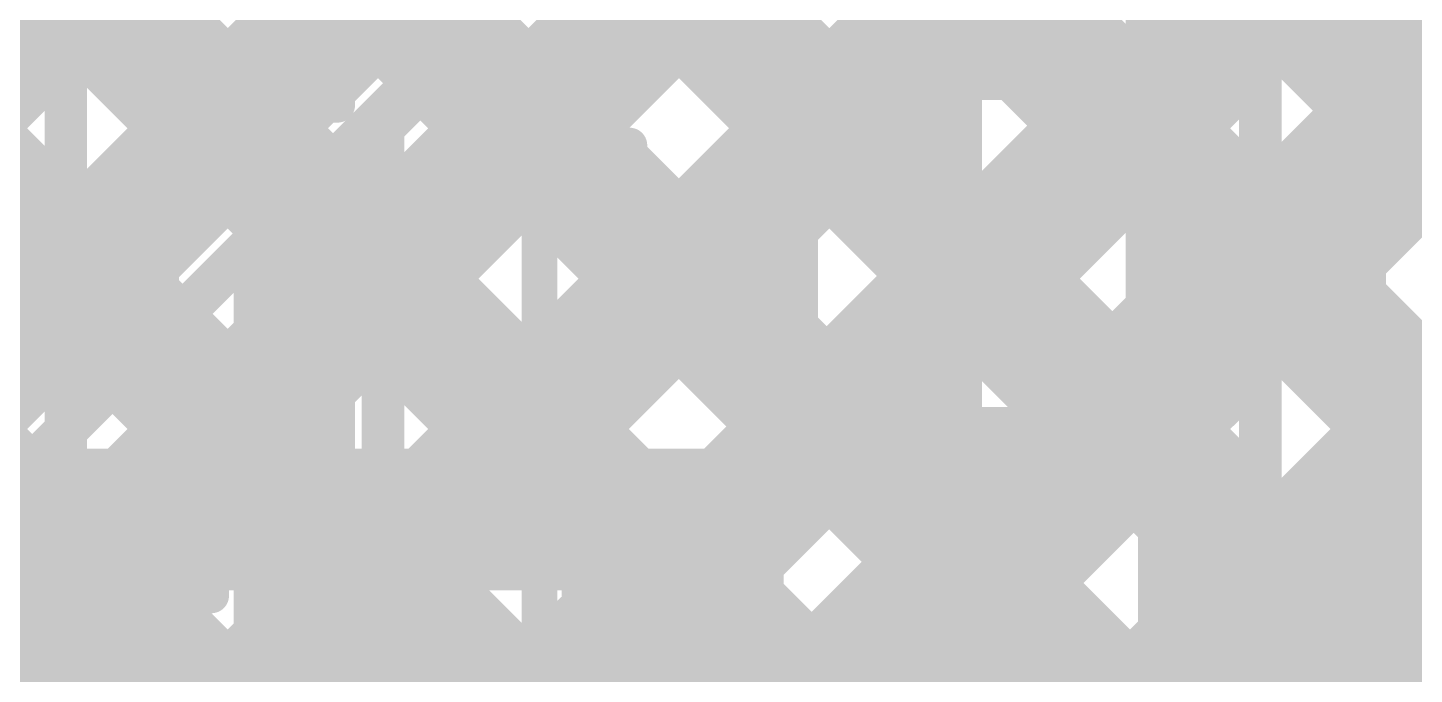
# Model space of a CAD drawing. Header units: millimetres. Extents: x 13 to 259, y -2 to 326.
# Drawn here: x 139.443 to 143.354, y 88.403 to 90.228 of the extents above; entities that cross this region are included whole.
import ezdxf

# ---------------------------------------------------------------- set-up
doc = ezdxf.new("R2010")
doc.units = ezdxf.units.MM
for name, color, linetype in [('ConnectLayer', 7, 'Continuous'), ('Mechanical14', 56, 'Continuous'), ('Mechanical8', 56, 'Continuous'), ('MidLayer2', 76, 'Continuous'), ('MidLayer3', 90, 'Continuous'), ('MidLayer4', 156, 'Continuous'), ('TopOverlay', 2, 'Continuous')]:
    doc.layers.add(name, color=color, linetype=linetype)

# ---------------------------------------------------------------- blocks, each defined once
blk = doc.blocks.new('SAMTEC_ASP_127797_01_185')
at = {"layer": 'Mechanical14', "const_width": 0.1}
for points in [[(11.9126, 7.3406, -0.414214), (12.1666, 7.0866)], [(13.2334, 7.0866, -0.414214), (13.4874, 7.3406)], [(12.4206, 6.1722, -0.414214), (12.1666, 6.4262)], [(12.4206, 6.1722, -0.414214), (12.1666, 6.4262)], [(13.2334, 6.4262, -0.414214), (12.9794, 6.1722)], [(13.2334, 6.4262, -0.414214), (12.9794, 6.1722)]]:
    blk.add_lwpolyline(points, format="xyb", dxfattribs=at)
for points in [[(14.4526, 7.3406), (13.4874, 7.3406)], [(14.4526, 7.3406), (13.4874, 7.3406)], [(12.1666, 6.4262), (12.1666, 7.0866)], [(12.1666, 6.4262), (12.1666, 7.0866)], [(13.2334, 6.4262), (13.2334, 7.0866)], [(13.2334, 6.4262), (13.2334, 7.0866)], [(12.9794, 6.1722), (12.4206, 6.1722)], [(12.9794, 6.1722), (12.4206, 6.1722)], [(13.0048, 5.7404), (12.3952, 5.7404)], [(13.0048, 5.7404), (12.3952, 5.7404)], [(12.3952, 5.5994), (12.3952, 5.7404)], [(13.0048, 5.5994), (13.0048, 5.7404)], [(14.2748, 5.7404), (13.6652, 5.7404)], [(14.2748, 5.7404), (13.6652, 5.7404)], [(13.6652, 5.5994), (13.6652, 5.7404)], [(12.3952, 5.5994), (12.2809, 5.5994)], [(12.2809, 5.2438), (12.2809, 5.5994)], [(13.1191, 5.5994), (13.0048, 5.5994)], [(13.1191, 5.2438), (13.1191, 5.5994)], [(13.6652, 5.5994), (13.5509, 5.5994)], [(13.5509, 5.2438), (13.5509, 5.5994)], [(13.1191, 5.4864), (12.2809, 5.4864)], [(13.1191, 5.4864), (12.2809, 5.4864)], [(14.3891, 5.4864), (13.5509, 5.4864)], [(14.3891, 5.4864), (13.5509, 5.4864)], [(12.2809, 5.2438), (11.8491, 5.2438)], [(13.5509, 5.2438), (13.1191, 5.2438)], [(12.2809, 4.9162), (11.8491, 4.9162)], [(12.2809, 4.5606), (12.2809, 4.9162)], [(13.1191, 4.5606), (13.1191, 4.9162)], [(13.5509, 4.9162), (13.1191, 4.9162)], [(13.5509, 4.5606), (13.5509, 4.9162)], [(13.1191, 4.6736), (12.2809, 4.6736)], [(14.3891, 4.6736), (13.5509, 4.6736)], [(12.3952, 4.5606), (12.2809, 4.5606)], [(12.3952, 4.4196), (12.3952, 4.5606)], [(13.0048, 4.4196), (13.0048, 4.5606)], [(13.1191, 4.5606), (13.0048, 4.5606)], [(13.6652, 4.5606), (13.5509, 4.5606)], [(13.6652, 4.4196), (13.6652, 4.5606)], [(13.0048, 4.4196), (12.3952, 4.4196)], [(14.2748, 4.4196), (13.6652, 4.4196)]]:
    blk.add_lwpolyline(points, dxfattribs=at)
at = {"layer": 'Mechanical14', "const_width": 0.05}
for points in [[(13.4624, 7.3406, 1), (13.5124, 7.3406, 1)], [(13.4624, 7.3406, 1), (13.5124, 7.3406, 1)], [(13.4624, 7.3406, 1), (13.5124, 7.3406, 1)], [(12.1416, 7.0866, 1), (12.1916, 7.0866, 1)], [(12.1416, 7.0866, 1), (12.1916, 7.0866, 1)], [(12.1416, 7.0866, 1), (12.1916, 7.0866, 1)], [(13.2084, 7.0866, 1), (13.2584, 7.0866, 1)], [(13.2084, 7.0866, 1), (13.2584, 7.0866, 1)], [(13.2084, 7.0866, 1), (13.2584, 7.0866, 1)], [(12.1416, 6.4262, 1), (12.1916, 6.4262, 1)], [(12.1416, 6.4262, 1), (12.1916, 6.4262, 1)], [(12.1416, 6.4262, 1), (12.1916, 6.4262, 1)], [(12.1416, 6.4262, 1), (12.1916, 6.4262, 1)], [(13.2084, 6.4262, 1), (13.2584, 6.4262, 1)], [(13.2084, 6.4262, 1), (13.2584, 6.4262, 1)], [(13.2084, 6.4262, 1), (13.2584, 6.4262, 1)], [(13.2084, 6.4262, 1), (13.2584, 6.4262, 1)], [(12.3956, 6.1722, 1), (12.4456, 6.1722, 1)], [(12.3956, 6.1722, 1), (12.4456, 6.1722, 1)], [(12.3956, 6.1722, 1), (12.4456, 6.1722, 1)], [(12.3956, 6.1722, 1), (12.4456, 6.1722, 1)], [(12.9544, 6.1722, 1), (13.0044, 6.1722, 1)], [(12.9544, 6.1722, 1), (13.0044, 6.1722, 1)], [(12.9544, 6.1722, 1), (13.0044, 6.1722, 1)], [(12.9544, 6.1722, 1), (13.0044, 6.1722, 1)], [(12.3702, 5.7404, 1), (12.4202, 5.7404, 1)], [(12.3702, 5.7404, 1), (12.4202, 5.7404, 1)], [(12.3702, 5.7404, 1), (12.4202, 5.7404, 1)], [(12.9798, 5.7404, 1), (13.0298, 5.7404, 1)], [(12.9798, 5.7404, 1), (13.0298, 5.7404, 1)], [(12.9798, 5.7404, 1), (13.0298, 5.7404, 1)], [(13.6402, 5.7404, 1), (13.6902, 5.7404, 1)], [(13.6402, 5.7404, 1), (13.6902, 5.7404, 1)], [(13.6402, 5.7404, 1), (13.6902, 5.7404, 1)], [(12.2559, 5.5994, 1), (12.3059, 5.5994, 1)], [(12.2559, 5.5994, 1), (12.3059, 5.5994, 1)], [(12.3702, 5.5994, 1), (12.4202, 5.5994, 1)], [(12.3702, 5.5994, 1), (12.4202, 5.5994, 1)], [(12.9798, 5.5994, 1), (13.0298, 5.5994, 1)], [(12.9798, 5.5994, 1), (13.0298, 5.5994, 1)], [(13.0941, 5.5994, 1), (13.1441, 5.5994, 1)], [(13.0941, 5.5994, 1), (13.1441, 5.5994, 1)], [(13.5259, 5.5994, 1), (13.5759, 5.5994, 1)], [(13.5259, 5.5994, 1), (13.5759, 5.5994, 1)], [(13.6402, 5.5994, 1), (13.6902, 5.5994, 1)], [(13.6402, 5.5994, 1), (13.6902, 5.5994, 1)], [(12.2559, 5.4864, 1), (12.3059, 5.4864, 1)], [(12.2559, 5.4864, 1), (12.3059, 5.4864, 1)], [(13.0941, 5.4864, 1), (13.1441, 5.4864, 1)], [(13.0941, 5.4864, 1), (13.1441, 5.4864, 1)], [(13.5259, 5.4864, 1), (13.5759, 5.4864, 1)], [(13.5259, 5.4864, 1), (13.5759, 5.4864, 1)], [(12.2559, 5.2438, 1), (12.3059, 5.2438, 1)], [(12.2559, 5.2438, 1), (12.3059, 5.2438, 1)], [(13.0941, 5.2438, 1), (13.1441, 5.2438, 1)], [(13.0941, 5.2438, 1), (13.1441, 5.2438, 1)], [(13.5259, 5.2438, 1), (13.5759, 5.2438, 1)], [(13.5259, 5.2438, 1), (13.5759, 5.2438, 1)], [(12.2559, 4.9162, 1), (12.3059, 4.9162, 1)], [(12.2559, 4.9162, 1), (12.3059, 4.9162, 1)], [(13.0941, 4.9162, 1), (13.1441, 4.9162, 1)], [(13.0941, 4.9162, 1), (13.1441, 4.9162, 1)], [(13.5259, 4.9162, 1), (13.5759, 4.9162, 1)], [(13.5259, 4.9162, 1), (13.5759, 4.9162, 1)], [(12.2559, 4.6736, 1), (12.3059, 4.6736, 1)], [(13.0941, 4.6736, 1), (13.1441, 4.6736, 1)], [(13.5259, 4.6736, 1), (13.5759, 4.6736, 1)], [(12.2559, 4.5606, 1), (12.3059, 4.5606, 1)], [(12.2559, 4.5606, 1), (12.3059, 4.5606, 1)], [(12.3702, 4.5606, 1), (12.4202, 4.5606, 1)], [(12.3702, 4.5606, 1), (12.4202, 4.5606, 1)], [(12.9798, 4.5606, 1), (13.0298, 4.5606, 1)], [(12.9798, 4.5606, 1), (13.0298, 4.5606, 1)], [(13.0941, 4.5606, 1), (13.1441, 4.5606, 1)], [(13.0941, 4.5606, 1), (13.1441, 4.5606, 1)], [(13.5259, 4.5606, 1), (13.5759, 4.5606, 1)], [(13.5259, 4.5606, 1), (13.5759, 4.5606, 1)], [(13.6402, 4.5606, 1), (13.6902, 4.5606, 1)], [(13.6402, 4.5606, 1), (13.6902, 4.5606, 1)], [(12.3702, 4.4196, 1), (12.4202, 4.4196, 1)], [(12.3702, 4.4196, 1), (12.4202, 4.4196, 1)], [(12.9798, 4.4196, 1), (13.0298, 4.4196, 1)], [(12.9798, 4.4196, 1), (13.0298, 4.4196, 1)], [(13.6402, 4.4196, 1), (13.6902, 4.4196, 1)], [(13.6402, 4.4196, 1), (13.6902, 4.4196, 1)]]:
    blk.add_lwpolyline(points, format="xyb", close=True, dxfattribs=at)
at = {"layer": 'Mechanical8', "const_width": 0.1}
for points in [[(12.065, 3.175), (12.065, 4.175)], [(13.335, 3.175), (13.335, 4.175)]]:
    blk.add_lwpolyline(points, dxfattribs=at)
at = {"layer": 'Mechanical8', "const_width": 0.05}
for points in [[(12.04, 4.175, 1), (12.09, 4.175, 1)], [(13.31, 4.175, 1), (13.36, 4.175, 1)]]:
    blk.add_lwpolyline(points, format="xyb", close=True, dxfattribs=at)
at = {"layer": 'TopOverlay', "const_width": 0.2}
for points in [[(11.9126, 7.3406, -0.414214), (12.1666, 7.0866)], [(13.2334, 7.0866, -0.414214), (13.4874, 7.3406)], [(12.4206, 6.1722, -0.414214), (12.1666, 6.4262)], [(12.4206, 6.1722, -0.414214), (12.1666, 6.4262)], [(13.2334, 6.4262, -0.414214), (12.9794, 6.1722)], [(13.2334, 6.4262, -0.414214), (12.9794, 6.1722)]]:
    blk.add_lwpolyline(points, format="xyb", dxfattribs=at)
for points in [[(14.4526, 7.3406), (13.4874, 7.3406)], [(14.4526, 7.3406), (13.4874, 7.3406)], [(12.1666, 6.4262), (12.1666, 7.0866)], [(12.1666, 6.4262), (12.1666, 7.0866)], [(13.2334, 6.4262), (13.2334, 7.0866)], [(13.2334, 6.4262), (13.2334, 7.0866)], [(12.9794, 6.1722), (12.4206, 6.1722)], [(12.9794, 6.1722), (12.4206, 6.1722)]]:
    blk.add_lwpolyline(points, dxfattribs=at)
at = {"layer": 'TopOverlay', "const_width": 0.1}
for points in [[(13.4374, 7.3406, 1), (13.5374, 7.3406, 1)], [(13.4374, 7.3406, 1), (13.5374, 7.3406, 1)], [(13.4374, 7.3406, 1), (13.5374, 7.3406, 1)], [(12.1166, 7.0866, 1), (12.2166, 7.0866, 1)], [(12.1166, 7.0866, 1), (12.2166, 7.0866, 1)], [(12.1166, 7.0866, 1), (12.2166, 7.0866, 1)], [(13.1834, 7.0866, 1), (13.2834, 7.0866, 1)], [(13.1834, 7.0866, 1), (13.2834, 7.0866, 1)], [(13.1834, 7.0866, 1), (13.2834, 7.0866, 1)], [(12.1166, 6.4262, 1), (12.2166, 6.4262, 1)], [(12.1166, 6.4262, 1), (12.2166, 6.4262, 1)], [(12.1166, 6.4262, 1), (12.2166, 6.4262, 1)], [(12.1166, 6.4262, 1), (12.2166, 6.4262, 1)], [(13.1834, 6.4262, 1), (13.2834, 6.4262, 1)], [(13.1834, 6.4262, 1), (13.2834, 6.4262, 1)], [(13.1834, 6.4262, 1), (13.2834, 6.4262, 1)], [(13.1834, 6.4262, 1), (13.2834, 6.4262, 1)], [(12.3706, 6.1722, 1), (12.4706, 6.1722, 1)], [(12.3706, 6.1722, 1), (12.4706, 6.1722, 1)], [(12.3706, 6.1722, 1), (12.4706, 6.1722, 1)], [(12.3706, 6.1722, 1), (12.4706, 6.1722, 1)], [(12.9294, 6.1722, 1), (13.0294, 6.1722, 1)], [(12.9294, 6.1722, 1), (13.0294, 6.1722, 1)], [(12.9294, 6.1722, 1), (13.0294, 6.1722, 1)], [(12.9294, 6.1722, 1), (13.0294, 6.1722, 1)]]:
    blk.add_lwpolyline(points, format="xyb", close=True, dxfattribs=at)

msp = doc.modelspace()

# ---------------------------------------------------------------- linework, layer by layer
at = {"layer": 'ConnectLayer', "const_width": 0.4}
for points in [[(133.8479, 96.1028), (144.7858, 85.1649)], [(133.8479, 96.1028), (144.7858, 85.1649)], [(134.035, 95.9156), (142.256, 87.6947)], [(137.8465, 93.8013), (143.7485, 87.8992)], [(137.8465, 93.8013), (143.7485, 87.8992)], [(137.8465, 93.8013), (143.1046, 88.5432)], [(137.3517, 93.4476), (145.6511, 85.1482)], [(137.3517, 93.4476), (145.6511, 85.1482)], [(137.3517, 93.4476), (142.6803, 88.1189)], [(137.7333, 86.8216), (143.683, 92.7713)], [(137.7333, 86.8216), (143.683, 92.7713)], [(137.7333, 86.8216), (143.683, 92.7713)], [(121.3698, 69.6096), (143.6009, 91.8407)], [(121.3698, 69.6096), (143.6009, 91.8407)], [(129.7822, 78.022), (143.6009, 91.8407)], [(140.6002, 88.84), (143.6009, 91.8407)], [(141.6475, 91.6973), (143.6043, 89.7405)], [(141.6475, 91.6973), (143.6043, 89.7405)], [(141.6475, 91.6973), (143.6043, 89.7405)], [(138.315, 91.6357), (141.1107, 88.84)], [(138.7375, 89.5229), (140.6478, 91.4332)], [(138.7375, 89.5229), (140.6478, 91.4332)], [(138.7375, 89.5229), (140.6478, 91.4332)], [(139.1502, 89.0871), (141.4379, 91.3748)], [(139.1502, 89.0871), (141.4379, 91.3748)], [(139.1502, 89.0871), (141.4379, 91.3748)], [(141.2265, 91.2698), (143.6181, 88.8781)], [(141.2265, 91.2698), (143.6181, 88.8781)], [(141.2265, 91.2698), (143.5833, 88.9129)], [(142.2879, 91.0569), (142.9693, 90.3755)], [(133.1602, 80.5515), (143.6087, 91)], [(133.1602, 80.5515), (143.6087, 91)], [(133.1602, 80.5515), (143.6087, 91)], [(141.4339, 88.84), (143.612, 91.0181)], [(138.7375, 89.5229), (139.9246, 90.71)], [(139.1502, 89.0871), (140.7731, 90.71)], [(139.7517, 88.84), (141.6217, 90.71)], [(140.0892, 90.71), (141.6965, 89.1027)], [(140.9377, 90.71), (142.1208, 89.5269)], [(141.7823, 90.7139), (142.5451, 89.9512)], [(133.926, 80.4687), (143.8676, 90.4104)], [(133.926, 80.4687), (143.8676, 90.4104)], [(133.926, 80.4687), (143.8676, 90.4104)], [(139.1148, 89.9874), (143.9801, 85.122)], [(139.1148, 89.9874), (143.9801, 85.122)], [(139.1148, 89.9874), (141.8318, 87.2704)], [(139.1148, 89.9874), (140.2621, 88.84)], [(133.6661, 79.3604), (143.6826, 89.3768)], [(133.6661, 79.3604), (143.6826, 89.3768)], [(133.6661, 79.3604), (143.6826, 89.3768)], [(139.1448, 89.1088), (143.3036, 84.95)], [(139.1448, 89.1088), (143.3036, 84.95)], [(139.1448, 89.1088), (141.4075, 86.8461)], [(139.1448, 89.1088), (139.4136, 88.84)], [(139.1536, 88.84), (141.4339, 88.84)], [(141.1442, 86.5828), (143.3312, 88.7698)], [(134.0722, 78.9179), (143.6515, 88.4972)], [(134.0722, 78.9179), (143.6515, 88.4972)], [(142.0024, 86.7243), (143.6949, 88.4168)], [(141.525, 86.2), (143.714, 88.389)]]:
    msp.add_lwpolyline(points, dxfattribs=at)
at = {"layer": 'ConnectLayer', "const_width": 0.2}
for points in [[(142.8693, 90.3755, 1), (143.0693, 90.3755, 1)], [(142.4451, 89.9512, 1), (142.6451, 89.9512, 1)], [(142.0208, 89.5269, 1), (142.2208, 89.5269, 1)], [(141.5965, 89.1027, 1), (141.7965, 89.1027, 1)], [(139.3136, 88.84, 1), (139.5136, 88.84, 1)], [(139.6517, 88.84, 1), (139.8517, 88.84, 1)], [(140.1621, 88.84, 1), (140.3621, 88.84, 1)], [(140.5002, 88.84, 1), (140.7002, 88.84, 1)], [(141.0107, 88.84, 1), (141.2107, 88.84, 1)], [(141.3339, 88.84, 1), (141.5339, 88.84, 1)], [(141.3339, 88.84, 1), (141.5339, 88.84, 1)], [(143.2312, 88.7698, 1), (143.4312, 88.7698, 1)], [(143.2312, 88.7698, 1), (143.4312, 88.7698, 1)], [(143.2322, 88.7708, 1), (143.4322, 88.7708, 1)], [(143.0046, 88.5432, 1), (143.2046, 88.5432, 1)]]:
    msp.add_lwpolyline(points, format="xyb", close=True, dxfattribs=at)
at = {"layer": 'ConnectLayer', "const_width": 0.4}
for points in [[(143.3312, 88.7698, -0.159735), (143.631, 88.9225)], [(143.3322, 88.7708, -0.159082), (143.631, 88.9225)]]:
    msp.add_lwpolyline(points, format="xyb", dxfattribs=at)
at = {"layer": 'MidLayer2', "const_width": 0.12}
for points in [[(142.92, 88.7925), (142.92, 91.5076)], [(142.6001, 88.925), (142.6001, 91.375)], [(141.07, 90.1584), (141.07, 91.2086)], [(138.9648, 88.5057), (140.75, 90.291)], [(139.0973, 88.1857), (141.07, 90.1584)], [(139.6408, 85.9657), (142.6001, 88.925)], [(139.7733, 85.6457), (142.92, 88.7925)]]:
    msp.add_lwpolyline(points, dxfattribs=at)
at = {"layer": 'MidLayer2', "const_width": 0.06}
for points in [[(141.04, 90.1584, 1), (141.1, 90.1584, 1)], [(141.04, 90.1584, 1), (141.1, 90.1584, 1)], [(142.5701, 88.925, 1), (142.63, 88.925, 1)], [(142.5701, 88.925, 1), (142.63, 88.925, 1)], [(142.89, 88.7925, 1), (142.95, 88.7925, 1)], [(142.89, 88.7925, 1), (142.95, 88.7925, 1)]]:
    msp.add_lwpolyline(points, format="xyb", close=True, dxfattribs=at)
at = {"layer": 'MidLayer3'}
for points, const_width in [([(141.6369, 88.35), (144.1908, 90.904)], 0.3), ([(141.4624, 86.948), (144.1908, 89.6764)], 0.4), ([(132.1257, 88.35), (141.6369, 88.35)], 0.3)]:
    msp.add_lwpolyline(points, dxfattribs=dict(at, const_width=const_width))
at = {"layer": 'MidLayer3', "const_width": 0.15}
msp.add_lwpolyline([(141.5619, 88.35, 1), (141.7119, 88.35, 1)], format="xyb", close=True, dxfattribs=at)
msp.add_lwpolyline([(141.5619, 88.35, 1), (141.7119, 88.35, 1)], format="xyb", close=True, dxfattribs=at)
at = {"layer": 'MidLayer4'}
for points, const_width in [([(139.55, 85.9425), (139.55, 91.775)], 0.12), ([(140.125, 90.0775), (141.525, 91.4775)], 0.12), ([(141.5, 90.2914), (142.575, 91.3664)], 0.15), ([(140.445, 89.945), (141.845, 91.345)], 0.12), ([(143.2, 86.55), (143.2, 90.5708)], 0.15), ([(142.65, 86.7366), (142.65, 90.55)], 0.15), ([(142.06, 86.0249), (142.06, 90.3701)], 0.15), ([(141.5, 85.875), (141.5, 90.2914)], 0.15), ([(140.125, 85.9662), (140.125, 90.0775)], 0.12), ([(140.445, 85.8336), (140.445, 89.945)], 0.12)]:
    msp.add_lwpolyline(points, dxfattribs=dict(at, const_width=const_width))
for points, const_width in [([(141.4625, 90.2914, 1), (141.5375, 90.2914, 1)], 0.075), ([(141.4625, 90.2914, 1), (141.5375, 90.2914, 1)], 0.075), ([(140.0951, 90.0775, 1), (140.155, 90.0775, 1)], 0.06), ([(140.0951, 90.0775, 1), (140.155, 90.0775, 1)], 0.06), ([(140.415, 89.945, 1), (140.475, 89.945, 1)], 0.06), ([(140.415, 89.945, 1), (140.475, 89.945, 1)], 0.06)]:
    msp.add_lwpolyline(points, format="xyb", close=True, dxfattribs=dict(at, const_width=const_width))

# ---------------------------------------------------------------- block references
at = {"rotation": 270}
msp.add_blockref('SAMTEC_ASP_127797_01_185', (135.4, 102.2907), dxfattribs=at)

doc.saveas('drawing.dxf')
